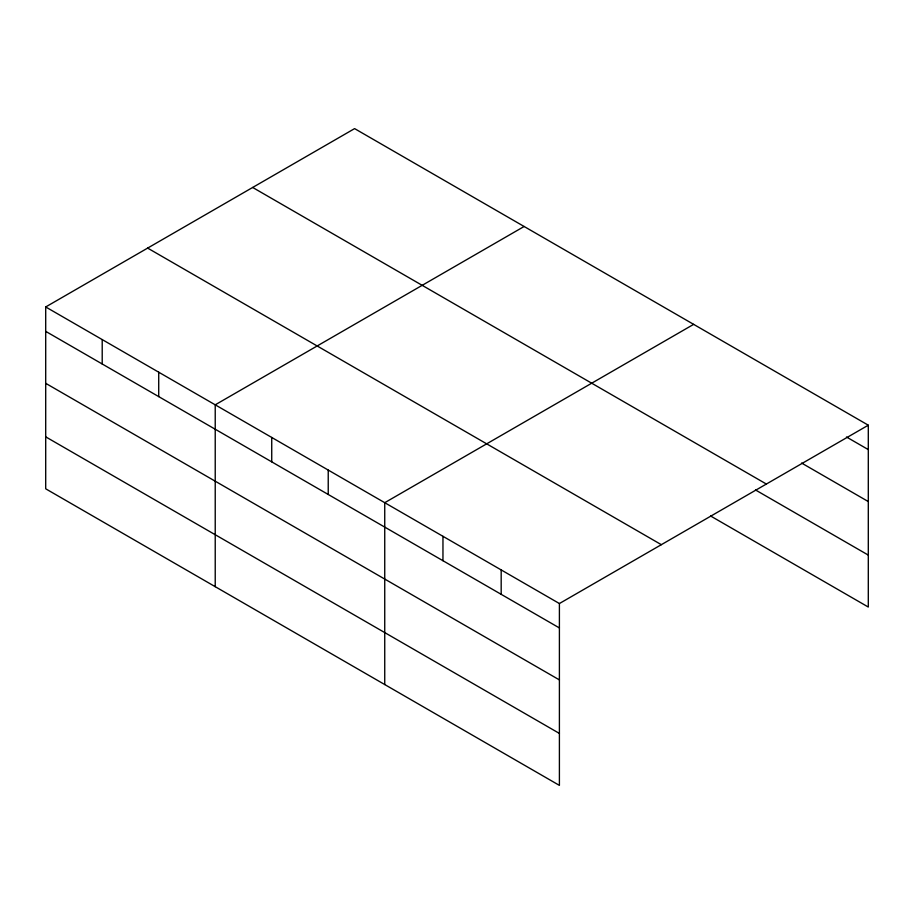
<?xml version="1.0" encoding="UTF-8"?>
<svg xmlns="http://www.w3.org/2000/svg" width="914" height="914" viewBox="0 0 914 914"><rect width="100%" height="100%" fill="white"/><g stroke="black" fill="none" stroke-linecap="round" stroke-linejoin="round"><path stroke-width="1.37" d="M710.624 516.01L868.3 607.045L868.3 425.193L354.598 128.611L45.7 306.955L45.7 488.807L559.402 785.389L559.402 603.537L45.7 306.955M524.122 226.478L215.224 404.822L215.224 586.685M693.646 324.356L384.737 502.7L384.737 684.552M559.402 603.537L868.3 425.193M846.467 436.995L868.3 449.597M801.589 463.044L868.3 501.558M252.664 187.461L766.366 484.043M755.501 489.961L868.3 555.095M147.634 248.094L661.336 544.675M45.7 331.359L559.402 627.941M45.7 383.32L559.402 679.902M45.7 436.846L559.402 733.428M501.18 569.925L501.18 594.329M442.959 536.312L442.959 560.716M328.229 470.07L328.229 494.485M271.732 437.452L271.732 461.856M158.716 372.204L158.716 396.607M102.208 339.574L102.208 363.989"/></g></svg>
